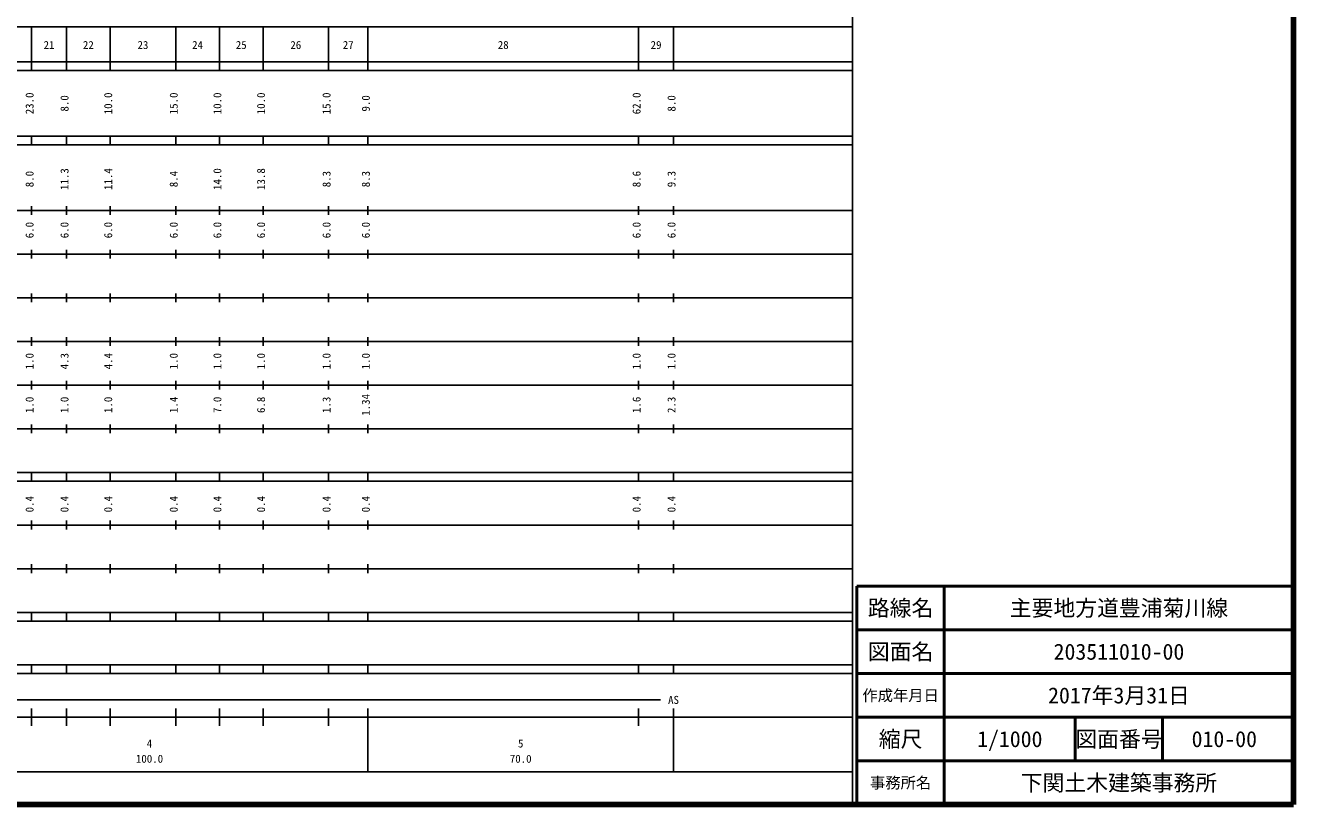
# Model space of a CAD drawing. Units: millimetres on the paper, enlarged 1000 times. Extents: x 40000 to 680000, y 20000 to 380000.
# Drawn here: x 389573 to 680000, y 20000 to 198357 of the extents above; entities that cross this region are included whole.
import ezdxf
from ezdxf.enums import TextEntityAlignment as Align

# ---------------------------------------------------------------- set-up
doc = ezdxf.new("R2010")
doc.units = ezdxf.units.MM
doc.header["$LTSCALE"] = 1000
for name, color, linetype, lineweight in [('M-TTL', 2, 'Continuous', 140), ('M-TTL-BAND', 7, 'Continuous', 25), ('M-TTL-FRAM', 2, 'Continuous', 50), ('M-TTL-LINE', 7, 'Continuous', 50)]:
    doc.layers.add(name, color=color, linetype=linetype, lineweight=lineweight)
doc.layers.add('M-TTL-TXT', color=7, linetype='Continuous')
doc.styles.add('ＭＳ ゴシック', font='')
doc.styles.get('ＭＳ ゴシック').set_extended_font_data('MS Gothic')

msp = doc.modelspace()

# ---------------------------------------------------------------- linework, layer by layer
at = {"layer": 'M-TTL'}
for p, q in [((680000, 20000), (680000, 380000)), ((40000, 20000), (680000, 20000))]:
    msp.add_line(p, q, dxfattribs=at)
at = {"layer": 'M-TTL-BAND'}
for p, q in [((579000, 20000), (579000, 370000)), ((68000, 198000), (579000, 198000)), ((391000, 188000), (391000, 198000)), ((399000, 188000), (399000, 198000)), ((409000, 188000), (409000, 198000)), ((424000, 188000), (424000, 198000)), ((434000, 188000), (434000, 198000)), ((444000, 188000), (444000, 198000)), ((459000, 188000), (459000, 198000)), ((468000, 188000), (468000, 198000)), ((530000, 188000), (530000, 198000)), ((538000, 188000), (538000, 198000)), ((40000, 190000), (579000, 190000)), ((40000, 188000), (579000, 188000)), ((40000, 173000), (579000, 173000)), ((391000, 171000), (391000, 173000)), ((399000, 171000), (399000, 173000)), ((409000, 171000), (409000, 173000)), ((424000, 171000), (424000, 173000)), ((434000, 171000), (434000, 173000)), ((444000, 171000), (444000, 173000)), ((459000, 171000), (459000, 173000)), ((468000, 171000), (468000, 173000)), ((530000, 171000), (530000, 173000)), ((538000, 171000), (538000, 173000)), ((40000, 171000), (579000, 171000)), ((391000, 155000), (391000, 157000)), ((399000, 155000), (399000, 157000)), ((409000, 155000), (409000, 157000)), ((424000, 155000), (424000, 157000)), ((434000, 155000), (434000, 157000)), ((444000, 155000), (444000, 157000)), ((459000, 155000), (459000, 157000)), ((468000, 155000), (468000, 157000)), ((530000, 155000), (530000, 157000)), ((538000, 155000), (538000, 157000)), ((40000, 156000), (579000, 156000)), ((46000, 146000), (579000, 146000)), ((391000, 145000), (391000, 147000)), ((399000, 145000), (399000, 147000)), ((409000, 145000), (409000, 147000)), ((424000, 145000), (424000, 147000)), ((434000, 145000), (434000, 147000)), ((444000, 145000), (444000, 147000)), ((459000, 145000), (459000, 147000)), ((468000, 145000), (468000, 147000)), ((530000, 145000), (530000, 147000)), ((538000, 145000), (538000, 147000)), ((391000, 135000), (391000, 137000)), ((399000, 135000), (399000, 137000)), ((409000, 135000), (409000, 137000)), ((424000, 135000), (424000, 137000)), ((434000, 135000), (434000, 137000)), ((444000, 135000), (444000, 137000)), ((459000, 135000), (459000, 137000)), ((468000, 135000), (468000, 137000)), ((530000, 135000), (530000, 137000)), ((538000, 135000), (538000, 137000)), ((52000, 136000), (579000, 136000)), ((46000, 126000), (579000, 126000)), ((391000, 125000), (391000, 127000)), ((399000, 125000), (399000, 127000)), ((409000, 125000), (409000, 127000)), ((424000, 125000), (424000, 127000)), ((434000, 125000), (434000, 127000)), ((444000, 125000), (444000, 127000)), ((459000, 125000), (459000, 127000)), ((468000, 125000), (468000, 127000)), ((530000, 125000), (530000, 127000)), ((538000, 125000), (538000, 127000)), ((391000, 115000), (391000, 117000)), ((399000, 115000), (399000, 117000)), ((409000, 115000), (409000, 117000)), ((424000, 115000), (424000, 117000)), ((434000, 115000), (434000, 117000)), ((444000, 115000), (444000, 117000)), ((459000, 115000), (459000, 117000)), ((468000, 115000), (468000, 117000)), ((530000, 115000), (530000, 117000)), ((538000, 115000), (538000, 117000)), ((52000, 116000), (579000, 116000)), ((46000, 106000), (579000, 106000)), ((391000, 105000), (391000, 107000)), ((399000, 105000), (399000, 107000)), ((409000, 105000), (409000, 107000)), ((424000, 105000), (424000, 107000)), ((434000, 105000), (434000, 107000)), ((444000, 105000), (444000, 107000)), ((459000, 105000), (459000, 107000)), ((468000, 105000), (468000, 107000)), ((530000, 105000), (530000, 107000)), ((538000, 105000), (538000, 107000)), ((40000, 96000), (579000, 96000)), ((391000, 94000), (391000, 96000)), ((399000, 94000), (399000, 96000)), ((409000, 94000), (409000, 96000)), ((424000, 94000), (424000, 96000)), ((434000, 94000), (434000, 96000)), ((444000, 94000), (444000, 96000)), ((459000, 94000), (459000, 96000)), ((468000, 94000), (468000, 96000)), ((530000, 94000), (530000, 96000)), ((538000, 94000), (538000, 96000)), ((40000, 94000), (579000, 94000)), ((391000, 83000), (391000, 85000)), ((399000, 83000), (399000, 85000)), ((409000, 83000), (409000, 85000)), ((424000, 83000), (424000, 85000)), ((434000, 83000), (434000, 85000)), ((444000, 83000), (444000, 85000)), ((459000, 83000), (459000, 85000)), ((468000, 83000), (468000, 85000)), ((530000, 83000), (530000, 85000)), ((538000, 83000), (538000, 85000)), ((49000, 84000), (579000, 84000)), ((40000, 74000), (579000, 74000)), ((391000, 73000), (391000, 75000)), ((399000, 73000), (399000, 75000)), ((409000, 73000), (409000, 75000)), ((424000, 73000), (424000, 75000)), ((434000, 73000), (434000, 75000)), ((444000, 73000), (444000, 75000)), ((459000, 73000), (459000, 75000)), ((468000, 73000), (468000, 75000)), ((530000, 73000), (530000, 75000)), ((538000, 73000), (538000, 75000)), ((40000, 64000), (579000, 64000)), ((391000, 62000), (391000, 64000)), ((399000, 62000), (399000, 64000)), ((409000, 62000), (409000, 64000)), ((424000, 62000), (424000, 64000)), ((434000, 62000), (434000, 64000)), ((444000, 62000), (444000, 64000)), ((459000, 62000), (459000, 64000)), ((468000, 62000), (468000, 64000)), ((530000, 62000), (530000, 64000)), ((538000, 62000), (538000, 64000)), ((40000, 62000), (579000, 62000)), ((40000, 52000), (579000, 52000)), ((40000, 50000), (579000, 50000)), ((391000, 50000), (391000, 52000)), ((399000, 50000), (399000, 52000)), ((409000, 50000), (409000, 52000)), ((424000, 50000), (424000, 52000)), ((434000, 50000), (434000, 52000)), ((444000, 50000), (444000, 52000)), ((459000, 50000), (459000, 52000)), ((468000, 50000), (468000, 52000)), ((530000, 50000), (530000, 52000)), ((538000, 50000), (538000, 52000)), ((71000, 44000), (535000, 44000)), ((391000, 38000), (391000, 42000)), ((399000, 38000), (399000, 42000)), ((409000, 38000), (409000, 42000)), ((424000, 38000), (424000, 42000)), ((434000, 38000), (434000, 42000)), ((444000, 38000), (444000, 42000)), ((459000, 38000), (459000, 42000)), ((468000, 27500), (468000, 42000)), ((530000, 38000), (530000, 42000)), ((538000, 27500), (538000, 42000)), ((40000, 40000), (579000, 40000)), ((68000, 27500), (579000, 27500))]:
    msp.add_line(p, q, dxfattribs=at)
at = {"layer": 'M-TTL-FRAM'}
for p, q in [((680000, 70000), (580000, 70000)), ((580000, 70000), (580000, 20000))]:
    msp.add_line(p, q, dxfattribs=at)
at = {"layer": 'M-TTL-LINE'}
for p, q in [((600000, 70000), (600000, 20000)), ((680000, 60000), (580000, 60000)), ((680000, 50000), (580000, 50000)), ((680000, 40000), (580000, 40000)), ((630000, 40000), (630000, 30000)), ((650000, 40000), (650000, 30000)), ((680000, 30000), (580000, 30000))]:
    msp.add_line(p, q, dxfattribs=at)

# ---------------------------------------------------------------- texts
at = {"layer": 'M-TTL-BAND', "style": 'ＭＳ ゴシック'}
for s, p in [('21', (395000, 192405)), ('22', (404000, 192405)), ('23', (416500, 192405)), ('24', (429000, 192405)), ('25', (439000, 192405)), ('26', (451500, 192405)), ('27', (463500, 192405)), ('28', (499000, 192405)), ('29', (534000, 192405)), ('AS', (538000, 42500)), ('4', (418000, 32523)), ('5', (503000, 32523)), ('100.0', (418000, 29033)), ('70.0', (503000, 29033))]:
    msp.add_text(s, height=1833, dxfattribs=at).set_placement(p, align=Align.BOTTOM_CENTER)
for s, p in [('23.0', (392000, 180500)), ('8.0', (400000, 180500)), ('10.0', (410000, 180500)), ('15.0', (425000, 180500)), ('10.0', (435000, 180500)), ('10.0', (445000, 180500)), ('15.0', (460000, 180500)), ('9.0', (469000, 180500)), ('62.0', (531000, 180500)), ('8.0', (539000, 180500)), ('11.4', (410000, 163174)), ('8.0', (392000, 163174)), ('11.3', (400000, 163174)), ('8.4', (425000, 163174)), ('14.0', (435000, 163174)), ('13.8', (445000, 163174)), ('8.3', (460000, 163174)), ('8.3', (469000, 163174)), ('8.6', (531000, 163174)), ('9.3', (539000, 163174)), ('6.0', (392000, 151500)), ('6.0', (400000, 151500)), ('6.0', (410000, 151500)), ('6.0', (425000, 151500)), ('6.0', (435000, 151500)), ('6.0', (445000, 151500)), ('6.0', (460000, 151500)), ('6.0', (469000, 151500)), ('6.0', (531000, 151500)), ('6.0', (539000, 151500)), ('1.0', (392000, 121500)), ('4.3', (400000, 121500)), ('4.4', (410000, 121500)), ('1.0', (425000, 121500)), ('1.0', (435000, 121500)), ('1.0', (445000, 121500)), ('1.0', (460000, 121500)), ('1.0', (469000, 121500)), ('1.0', (531000, 121500)), ('1.0', (539000, 121500)), ('1.4', (425000, 111500)), ('1.34', (469000, 111500)), ('1.0', (392000, 111500)), ('1.0', (400000, 111500)), ('1.0', (410000, 111500)), ('7.0', (435000, 111500)), ('6.8', (445000, 111500)), ('1.3', (460000, 111500)), ('1.6', (531000, 111500)), ('2.3', (539000, 111500)), ('0.4', (392000, 88764)), ('0.4', (400000, 88764)), ('0.4', (410000, 88764)), ('0.4', (425000, 88764)), ('0.4', (435000, 88764)), ('0.4', (445000, 88764)), ('0.4', (460000, 88764)), ('0.4', (469000, 88764)), ('0.4', (531000, 88764)), ('0.4', (539000, 88764))]:
    msp.add_text(s, height=1833, rotation=90, dxfattribs=at).set_placement(p, align=Align.BOTTOM_CENTER)
at = {"layer": 'M-TTL-TXT', "style": 'ＭＳ ゴシック'}
for s, height, p in [('路線名', 3666, (590000, 65000)), ('路線名', 3666, (590000, 65000)), ('主要地方道豊浦菊川線', 3666, (640000, 65000)), ('図面名', 3666, (590000, 55000)), ('図面名', 3666, (590000, 55000)), ('203511010-00', 3666, (640000, 55000)), ('作成年月日', 2566, (590000, 45000)), ('作成年月日', 2566, (590000, 45000)), ('2017年3月31日', 3666, (640000, 45000)), ('縮尺', 3666, (590000, 35000)), ('縮尺', 3666, (590000, 35000)), ('1/1000', 3666, (615000, 35000)), ('図面番号', 3666, (640000, 35000)), ('図面番号', 3666, (640000, 35000)), ('010-00', 3666, (664125, 35000)), ('事務所名', 2566, (590000, 25000)), ('事務所名', 2566, (590000, 25000)), ('下関土木建築事務所', 3666, (640000, 25000))]:
    msp.add_text(s, height=height, dxfattribs=at).set_placement(p, align=Align.MIDDLE_CENTER)

doc.saveas('drawing.dxf')
